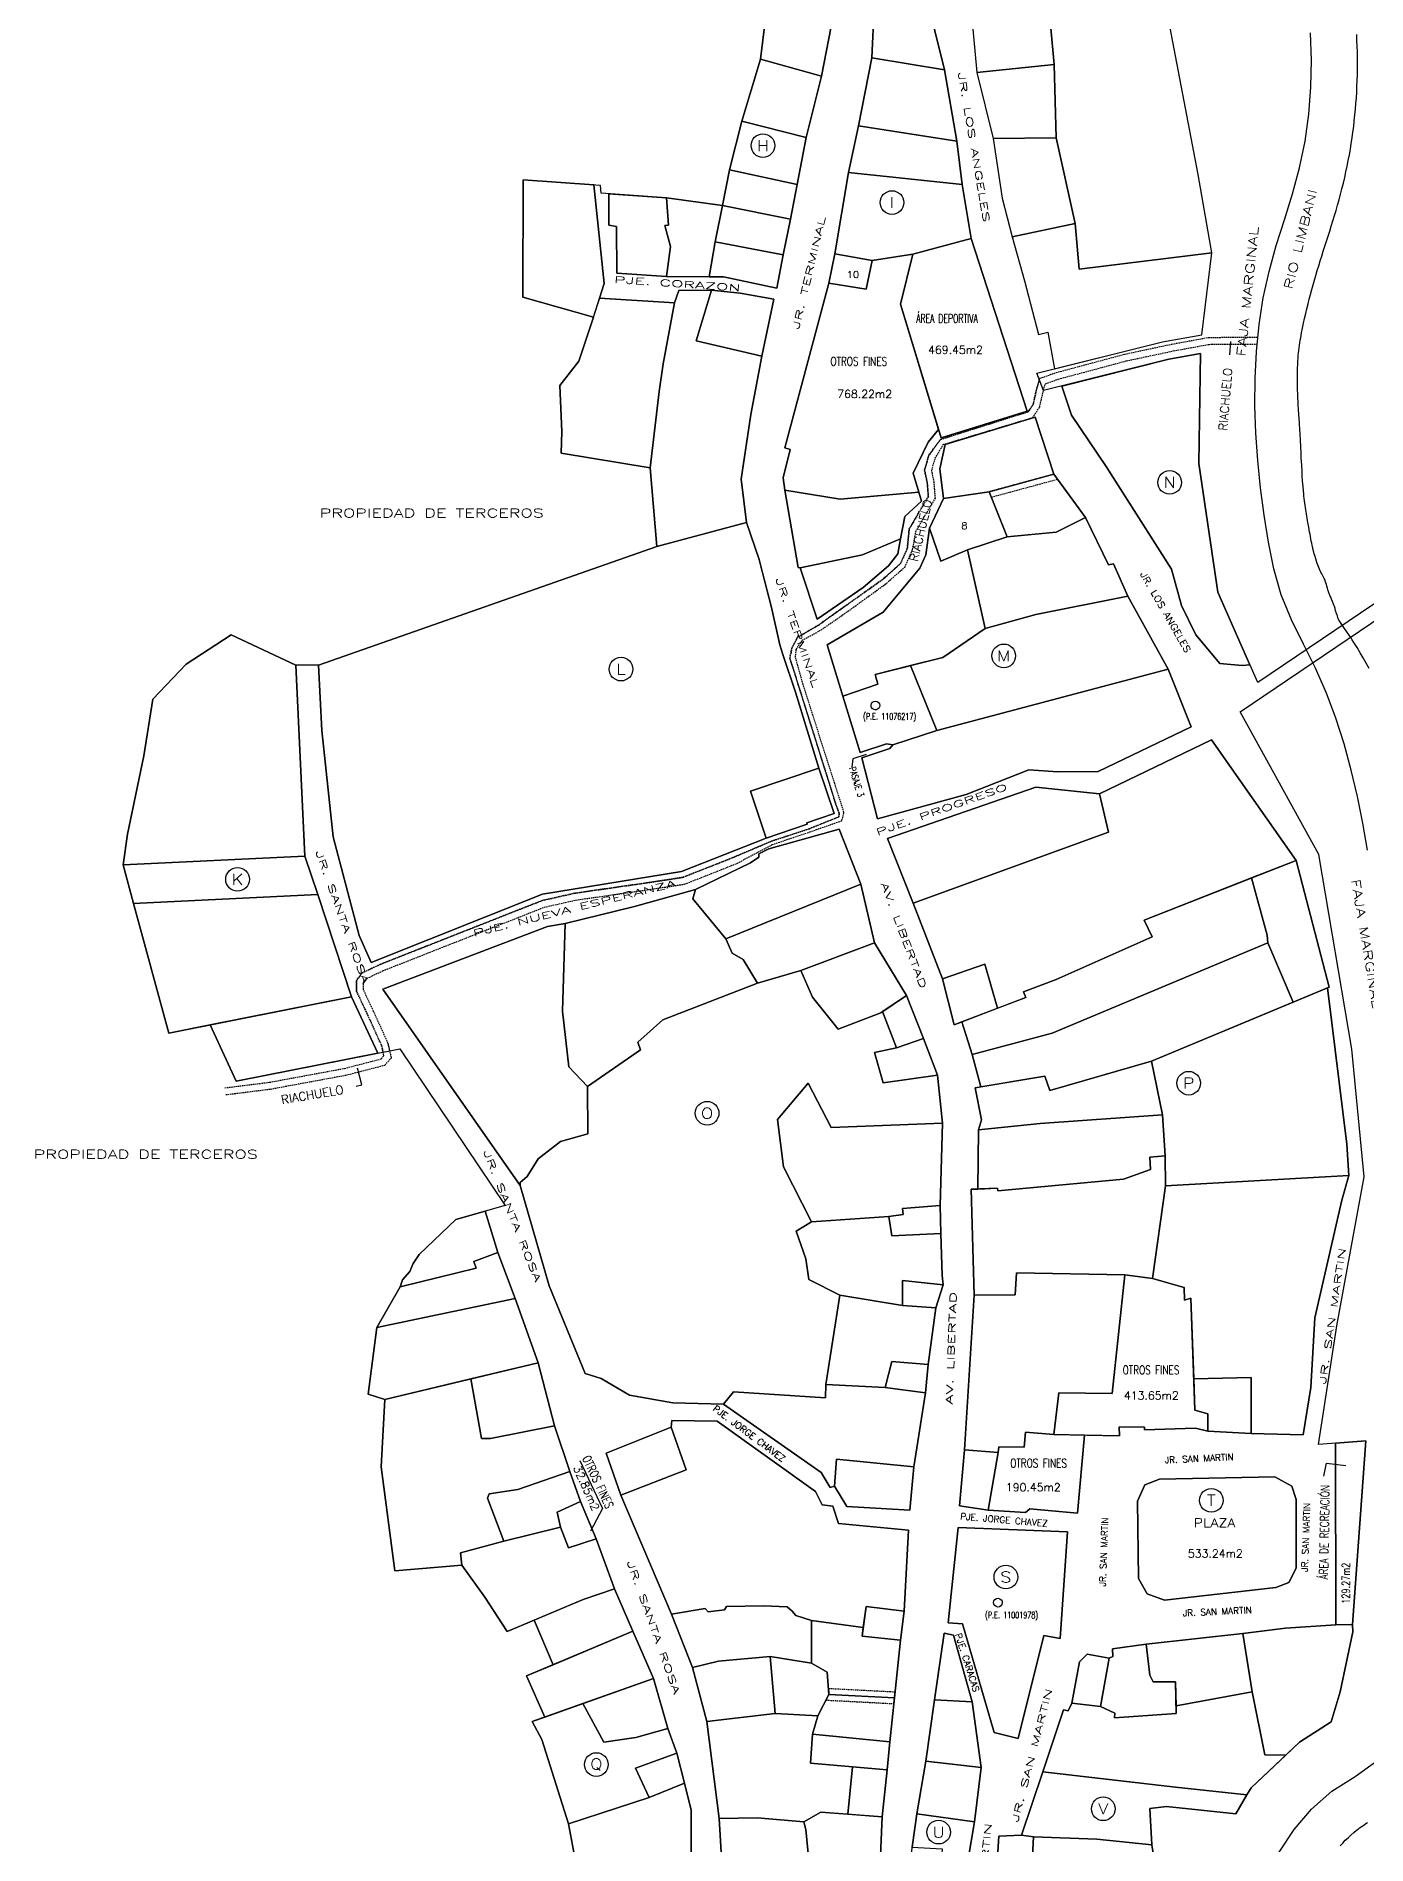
# Model space of a CAD drawing. Extents: x 425265 to 425664, y 8434748 to 8436646.
# Drawn here: x 425273.5 to 425504.2, y 8435953.9 to 8436267.5 of the extents above; entities that cross this region are included whole.
import ezdxf
from ezdxf.enums import TextEntityAlignment as Align

# ---------------------------------------------------------------- set-up
doc = ezdxf.new("R2010")
doc.units = 0
doc.header["$MEASUREMENT"] = 0
doc.linetypes.add('HIDDEN', pattern=[0.375, 0.25, -0.125])
doc.layers.add('RASTER', color=7, linetype='CONTINUOUS')
doc.styles.add('ROMAND', font='romand.shx')
doc.styles.add('ROMANS', font='romans.shx')
doc.styles.add('ROMANT', font='romant.shx')

msp = doc.modelspace()

# ---------------------------------------------------------------- linework, layer by layer
at = {"layer": 'RASTER'}
for points in [[(425550.15, 8436305.81), (425532.89, 8436235.74), (425520.87, 8436238.89), (425512.84, 8436239.73), (425511.47, 8436233.21), (425508.42, 8436223.11), (425509.35, 8436211.42), (425525.84, 8436207.1), (425523.7, 8436198.42), (425520.2, 8436189.14), (425513.68, 8436177.36), (425505.44, 8436169), (425485.31, 8436155.39), (425478.35, 8436171.04), (425475.09, 8436193.39), (425475.35, 8436212.46), (425469.9, 8436211.48), (425448.18, 8436206), (425446.98, 8436209.01), (425468.78, 8436214.44), (425475.59, 8436215.69), (425477.35, 8436229.88), (425474.94, 8436243.49), (425469.6, 8436271.63)], [(425468.05, 8435947.02), (425466.94, 8435953.88), (425466.6, 8435960.18), (425469.48, 8435960.49), (425481.47, 8435959.23), (425484.14, 8435963.76), (425492.53, 8435971.65), (425498.02, 8435975.18), (425499.56, 8435980.39), (425501.78, 8435990.79), (425501.7, 8435992.05), (425504.03, 8436023.91), (425495.82, 8436023.3), (425499, 8436043.84), (425503.76, 8436069.66), (425501.61, 8436091.84), (425495.85, 8436125.56), (425482.22, 8436150.29), (425507.05, 8436167.06), (425515.7, 8436175.85), (425522.48, 8436188.09), (425526.16, 8436197.86), (425535.55, 8436235.04), (425553.52, 8436305.37)], [(425425.92, 8436282.2), (425430.99, 8436261.62), (425433.15, 8436249.25), (425434.05, 8436241.76), (425435.64, 8436232.39), (425445.32, 8436202.42), (425430.41, 8436197.84), (425429.97, 8436199.27), (425428.17, 8436197.07), (425425.57, 8436191.71), (425426.57, 8436188.41), (425426.99, 8436186.82), (425424.1, 8436184.2), (425423.34, 8436180.28), (425422.9, 8436177.71), (425421.31, 8436175.65), (425416.91, 8436171.88), (425408.93, 8436166.37), (425405.97, 8436175.29), (425405.62, 8436175.32), (425403.34, 8436188.73), (425403.03, 8436190.91), (425404.26, 8436195.81), (425403.31, 8436196.11), (425410.97, 8436224.65), (425411.98, 8436229.7), (425414.36, 8436243.8), (425416.1, 8436251.91), (425418.41, 8436263.69), (425419.21, 8436281.12)], [(425434.95, 8436278.71), (425436.59, 8436261.19), (425439.44, 8436249.74), (425441, 8436239.35), (425442.71, 8436232.67), (425444.86, 8436225.06), (425447.28, 8436215.72), (425448.88, 8436216.12), (425450.05, 8436209.78), (425468.78, 8436214.44), (425475.59, 8436215.69), (425477.35, 8436229.88), (425474.94, 8436243.49), (425469.6, 8436271.63)], [(425400.25, 8436272.9), (425399.12, 8436263.46), (425395.87, 8436252.75), (425393.74, 8436244.31), (425392.51, 8436238.13), (425382.8, 8436239.45), (425371.48, 8436240.23), (425371.36, 8436241.58), (425357.98, 8436242.58), (425357.9, 8436222.18), (425370.13, 8436218.76), (425367.63, 8436211.11), (425364.34, 8436206.89), (425364.64, 8436198.9), (425364.55, 8436195.15), (425379.99, 8436192.62), (425381.13, 8436178.97), (425322.49, 8436158.4), (425318.53, 8436158.41), (425307.35, 8436163.67), (425299.56, 8436158.6), (425293.77, 8436152.51), (425292.22, 8436142.68), (425289.39, 8436129.12), (425288.62, 8436123.78), (425290.42, 8436117.07), (425296.52, 8436094.58), (425303.73, 8436096.02), (425308.22, 8436086.25), (425336.59, 8436091.86), (425354.84, 8436064.72), (425346.31, 8436062.26), (425339.93, 8436056.2), (425338.9, 8436054.66), (425338.29, 8436053.29), (425337.06, 8436051.85), (425336.65, 8436050.61), (425332.61, 8436043.53), (425331.08, 8436031.98), (425333.98, 8436031.05), (425333.35, 8436019.41), (425335.69, 8436001.37), (425347.3, 8436002.35), (425351.31, 8435996.79), (425355.21, 8435990.86), (425359.87, 8435992.82), (425363.16, 8435985.09), (425358.56, 8435983.15), (425361.71, 8435976.02), (425359.49, 8435975.23), (425361.21, 8435972.12), (425365.81, 8435957.48), (425368.05, 8435945.48)], [(425368.05, 8435945.48), (425365.81, 8435957.48), (425361.21, 8435972.12), (425359.49, 8435975.23), (425361.71, 8435976.02), (425358.56, 8435983.15), (425363.16, 8435985.09), (425359.87, 8435992.82), (425355.21, 8435990.86), (425351.31, 8435996.79), (425347.3, 8436002.35), (425335.69, 8436001.37), (425333.35, 8436019.41), (425333.98, 8436031.05), (425331.08, 8436031.98), (425332.61, 8436043.53), (425336.65, 8436050.61), (425337.06, 8436051.85), (425338.29, 8436053.29), (425338.9, 8436054.66), (425339.93, 8436056.2), (425346.31, 8436062.26), (425351.35, 8436063.72), (425353.59, 8436056.56), (425356.58, 8436048.6), (425360.53, 8436037.43), (425360.53, 8436037.43), (425360.53, 8436037.43), (425360.53, 8436037.43), (425363.41, 8436026.5), (425366.06, 8436018.58), (425367.87, 8436013.39), (425370.6, 8436006.89), (425373.78, 8435998.26), (425376.98, 8435990.93), (425380.55, 8435982.72), (425383.05, 8435974.02), (425384.62, 8435969.75), (425385.94, 8435964.56), (425387.1, 8435959.85), (425387.09, 8435950.55)], [(425392.73, 8435944.82), (425391.95, 8435958.45), (425389.8, 8435975.22), (425387.29, 8435984.58), (425383.67, 8435993.85), (425374.9, 8436014.46), (425372.32, 8436021.77), (425383.61, 8436026.26), (425383.73, 8436027.41), (425391.58, 8436027.33), (425408.61, 8436015.12), (425409.77, 8436012.8), (425411.61, 8436012.6), (425412.62, 8436009.56), (425424.77, 8436008.42), (425424, 8435994.39), (425423.36, 8435989.33), (425422.3, 8435979.33), (425421.51, 8435971.73), (425421.04, 8435966.85), (425420.21, 8435958.74), (425419.79, 8435949.3)], [(425439.49, 8435940.75), (425440.42, 8435955.37), (425444.31, 8435955.53), (425448.03, 8435966.52), (425451.6, 8435977.29), (425452.42, 8435977.07), (425453.09, 8435978.42), (425454.41, 8435985.6), (425455.72, 8435986.9), (425459.56, 8435986.21), (425460.15, 8435986.5), (425460.1, 8435987.85), (425465.94, 8435988.64), (425482.69, 8435990.48), (425490.09, 8435991.4), (425498.81, 8435992.02), (425498.74, 8436023.52), (425504.03, 8436023.91), (425501.7, 8435992.05), (425501.78, 8435990.79), (425499.56, 8435980.39), (425498.02, 8435975.18), (425492.53, 8435971.65), (425490.13, 8435969.39), (425484.14, 8435963.76), (425483.42, 8435962.53), (425481.47, 8435959.23), (425469.48, 8435960.49), (425466.6, 8435960.18), (425466.94, 8435953.88), (425468.05, 8435947.02)]]:
    msp.add_lwpolyline(points, dxfattribs=at)
for points in [[(425448.86, 8436275.23), (425444.48, 8436288.89), (425441.22, 8436293.81), (425435.29, 8436288.5), (425434.95, 8436278.71), (425436.59, 8436261.19), (425450.02, 8436262.53)], [(425401.63, 8436290.99), (425413.49, 8436289.6), (425412.93, 8436281.52), (425411.73, 8436271.24), (425409.67, 8436260.53), (425407.01, 8436249.91), (425405.47, 8436241.75), (425404.27, 8436235.72), (425403.03, 8436229.54), (425401.92, 8436223.75), (425392.68, 8436225.72), (425390.18, 8436225.75), (425382.83, 8436225.8), (425374.19, 8436226.35), (425374.15, 8436234.45), (425372.82, 8436234.69), (425372.82, 8436240.14), (425382.8, 8436239.45), (425392.51, 8436238.13), (425393.74, 8436244.31), (425395.87, 8436252.75), (425399.12, 8436263.46), (425400.25, 8436272.9), (425401.06, 8436283.62)], [(425469.6, 8436271.63), (425467.77, 8436277.71), (425465.25, 8436290.01), (425447.32, 8436289.17), (425444.48, 8436288.89), (425448.86, 8436275.23), (425450.02, 8436262.53), (425450.34, 8436249.83), (425453.66, 8436235), (425454.32, 8436227.08), (425477.35, 8436229.88), (425474.94, 8436243.49)], [(425425.92, 8436282.2), (425419.21, 8436281.12), (425418.41, 8436263.69), (425430.99, 8436261.62)], [(425411.73, 8436271.24), (425400.25, 8436272.9), (425399.12, 8436263.46), (425409.67, 8436260.53)], [(425409.67, 8436260.53), (425399.12, 8436263.46), (425395.87, 8436252.75), (425407.01, 8436249.91)], [(425430.99, 8436261.62), (425418.41, 8436263.69), (425416.1, 8436251.91), (425433.15, 8436249.25)], [(425450.02, 8436262.53), (425436.59, 8436261.19), (425439.44, 8436249.74), (425450.34, 8436249.83)], [(425407.01, 8436249.91), (425395.87, 8436252.75), (425393.74, 8436244.31), (425405.47, 8436241.75)], [(425433.15, 8436249.25), (425416.1, 8436251.91), (425414.36, 8436243.8), (425434.05, 8436241.76)], [(425450.34, 8436249.83), (425439.44, 8436249.74), (425441, 8436239.35), (425442.71, 8436232.67), (425453.66, 8436235)], [(425357.98, 8436242.58), (425370.2, 8436241.66), (425372.02, 8436224.56), (425371.2, 8436222.04), (425384.17, 8436221.2), (425384.93, 8436223.37), (425390.63, 8436223.4), (425395.55, 8436222.91), (425401.42, 8436221.88), (425399.31, 8436212), (425397.41, 8436201.88), (425395.73, 8436190.66), (425396.68, 8436183.16), (425398.86, 8436176.72), (425399.46, 8436174.4), (425401, 8436168.4), (425402.42, 8436161.95), (425403.02, 8436160.09), (425405.19, 8436153.7), (425409.21, 8436140.55), (425411.85, 8436132.68), (425407.11, 8436131.08), (425407.19, 8436130.85), (425400.09, 8436128.42), (425385.4, 8436122.61), (425361.32, 8436118.7), (425331.6, 8436106.83), (425329.55, 8436111.55), (425325.04, 8436128.61), (425323.08, 8436147.06), (425322.49, 8436158.4), (425381.13, 8436178.97), (425379.99, 8436192.62), (425364.55, 8436195.15), (425364.64, 8436198.9), (425364.34, 8436206.89), (425367.63, 8436211.11), (425370.13, 8436218.76), (425357.9, 8436222.18)], [(425357.9, 8436222.18), (425370.13, 8436218.76), (425372.02, 8436224.56), (425370.2, 8436241.66), (425357.98, 8436242.58)], [(425392.51, 8436238.13), (425404.27, 8436235.72), (425405.47, 8436241.75), (425393.74, 8436244.31)], [(425434.05, 8436241.76), (425414.36, 8436243.8), (425411.98, 8436229.7), (425418.43, 8436228.58), (425425.5, 8436229.67), (425435.64, 8436232.39)], [(425382.52, 8436234.64), (425383.16, 8436234.71), (425382.8, 8436239.45), (425372.82, 8436240.14), (425372.82, 8436234.69), (425374.15, 8436234.45), (425374.19, 8436226.35), (425382.83, 8436225.8), (425383.47, 8436231.01)], [(425382.8, 8436239.45), (425383.16, 8436234.71), (425382.52, 8436234.64), (425383.47, 8436231.01), (425382.83, 8436225.8), (425390.18, 8436225.75), (425391.25, 8436231.81), (425392.51, 8436238.13)], [(425404.27, 8436235.72), (425392.51, 8436238.13), (425391.25, 8436231.81), (425403.03, 8436229.54)], [(425477.35, 8436229.88), (425454.32, 8436227.08), (425453.66, 8436235), (425442.71, 8436232.67), (425444.86, 8436225.06), (425447.28, 8436215.72), (425448.88, 8436216.12), (425450.05, 8436209.78), (425468.78, 8436214.44), (425475.59, 8436215.69)], [(425403.03, 8436229.54), (425391.25, 8436231.81), (425390.18, 8436225.75), (425392.68, 8436225.72), (425401.92, 8436223.75)], [(425435.64, 8436232.39), (425425.5, 8436229.67), (425423.34, 8436220.98), (425430.41, 8436197.84), (425445.32, 8436202.42)], [(425423.34, 8436220.98), (425425.5, 8436229.67), (425418.43, 8436228.58), (425417.43, 8436223.58), (425410.97, 8436224.65), (425403.31, 8436196.11), (425404.26, 8436195.81), (425403.03, 8436190.91), (425403.34, 8436188.73), (425412.92, 8436187.2), (425426.57, 8436188.41), (425425.57, 8436191.71), (425428.17, 8436197.07), (425429.97, 8436199.27)], [(425418.43, 8436228.58), (425411.98, 8436229.7), (425410.97, 8436224.65), (425417.43, 8436223.58)], [(425384.17, 8436221.2), (425371.2, 8436222.04), (425367.63, 8436211.11), (425364.34, 8436206.89), (425364.64, 8436198.9), (425364.55, 8436195.15), (425379.99, 8436192.62), (425381.52, 8436205.88), (425382.23, 8436210.63)], [(425399.31, 8436212), (425387.92, 8436214.66), (425390.63, 8436223.4), (425384.93, 8436223.37), (425384.17, 8436221.2), (425382.23, 8436210.63), (425381.52, 8436205.88), (425379.99, 8436192.62), (425381.13, 8436178.97), (425396.68, 8436183.16), (425395.73, 8436190.66), (425397.41, 8436201.88)], [(425401.42, 8436221.88), (425395.55, 8436222.91), (425390.63, 8436223.4), (425387.92, 8436214.66), (425399.31, 8436212)], [(425475.35, 8436212.46), (425469.9, 8436211.48), (425451.33, 8436206.8), (425452.99, 8436201.76), (425459.02, 8436192.87), (425470.32, 8436175.04), (425472.05, 8436168.73), (425474.53, 8436163.65), (425478.73, 8436158.69), (425482.56, 8436158.32), (425483.94, 8436158.48), (425478.35, 8436171.04), (425475.09, 8436193.39)], [(425475.35, 8436212.46), (425475.09, 8436193.39), (425475.09, 8436193.39), (425478.35, 8436171.04), (425478.35, 8436171.04), (425483.94, 8436158.48), (425483.94, 8436158.48), (425482.56, 8436158.32), (425478.73, 8436158.69), (425474.53, 8436163.65), (425472.05, 8436168.73), (425470.32, 8436175.04), (425459.02, 8436192.87), (425452.99, 8436201.76), (425451.33, 8436206.8), (425469.9, 8436211.48)], [(425446.73, 8436201.39), (425449.97, 8436191.51), (425455.45, 8436184), (425459.42, 8436175.81), (425460.31, 8436175.96), (425462.76, 8436170.38), (425469.78, 8436157.69), (425473.75, 8436147.7), (425457.62, 8436139.95), (425450.62, 8436139.93), (425445.63, 8436140.27), (425434.75, 8436135.98), (425419.37, 8436131.73), (425416.64, 8436142.33), (425421.53, 8436143.93), (425422.05, 8436144.6), (425420.96, 8436144.76), (425416.36, 8436143.24), (425413.37, 8436153.04), (425410.66, 8436161.94), (425420.38, 8436167.61), (425426.73, 8436175.2), (425427.74, 8436177.55), (425428.38, 8436182.15), (425430.81, 8436187.31), (425430.21, 8436192.47), (425431.13, 8436196.67)], [(425446.73, 8436201.39), (425431.13, 8436196.67), (425430.21, 8436192.47), (425430.81, 8436187.31), (425438.73, 8436188.47), (425449.97, 8436191.51)], [(425449.97, 8436191.51), (425438.73, 8436188.47), (425441.83, 8436180.67), (425450.34, 8436181.47), (425455.45, 8436184)], [(425416.78, 8436177.54), (425423.34, 8436180.28), (425424.1, 8436184.2), (425426.99, 8436186.82), (425426.57, 8436188.41), (425412.92, 8436187.2), (425403.34, 8436188.73), (425405.62, 8436175.32), (425405.97, 8436175.29)], [(425430.35, 8436176.43), (425434.99, 8436178.4), (425441.83, 8436180.67), (425438.73, 8436188.47), (425430.81, 8436187.31), (425428.38, 8436182.15)], [(425396.68, 8436183.16), (425381.13, 8436178.97), (425322.49, 8436158.4), (425323.08, 8436147.06), (425325.04, 8436128.61), (425329.55, 8436111.55), (425331.6, 8436106.83), (425361.32, 8436118.7), (425385.4, 8436122.61), (425400.09, 8436128.42), (425397.38, 8436136.53), (425409.21, 8436140.55), (425405.19, 8436153.7), (425403.02, 8436160.09), (425402.42, 8436161.95), (425401, 8436168.4), (425398.86, 8436176.72)], [(425460.31, 8436175.96), (425459.42, 8436175.81), (425455.45, 8436184), (425450.34, 8436181.47), (425441.83, 8436180.67), (425434.99, 8436178.4), (425438.06, 8436164.74), (425446.83, 8436167.16), (425462.76, 8436170.38)], [(425422.9, 8436177.71), (425423.34, 8436180.28), (425416.78, 8436177.54), (425405.97, 8436175.29), (425408.93, 8436166.37), (425416.91, 8436171.88), (425421.31, 8436175.65)], [(425434.99, 8436178.4), (425430.35, 8436176.43), (425428.38, 8436182.15), (425427.74, 8436177.55), (425426.73, 8436175.2), (425420.38, 8436167.61), (425410.66, 8436161.94), (425413.37, 8436153.04), (425419.42, 8436155.13), (425418.97, 8436156.77), (425430.7, 8436159.74), (425438.06, 8436164.74)], [(425462.76, 8436170.38), (425446.83, 8436167.16), (425438.06, 8436164.74), (425430.7, 8436159.74), (425425.08, 8436158.32), (425429.66, 8436147.07), (425469.78, 8436157.69)], [(425318.53, 8436158.41), (425307.35, 8436163.67), (425299.56, 8436158.6), (425293.77, 8436152.51), (425292.22, 8436142.68), (425289.39, 8436129.12), (425288.62, 8436123.78), (425320.13, 8436125.3)], [(425307.35, 8436163.67), (425318.53, 8436158.41), (425320.13, 8436125.3), (425322.34, 8436118.65), (425328.2, 8436100.89), (425332.75, 8436091.1), (425308.22, 8436086.25), (425303.73, 8436096.02), (425296.52, 8436094.58), (425290.42, 8436117.07), (425288.62, 8436123.78), (425289.39, 8436129.12), (425292.22, 8436142.68), (425293.77, 8436152.51), (425299.56, 8436158.6)], [(425416.36, 8436143.24), (425420.96, 8436144.76), (425422.05, 8436144.6), (425429.66, 8436147.07), (425425.08, 8436158.32), (425418.97, 8436156.77), (425419.42, 8436155.13), (425413.37, 8436153.04)], [(425419.37, 8436131.73), (425434.75, 8436135.98), (425445.63, 8436140.27), (425450.62, 8436139.93), (425457.62, 8436139.95), (425473.75, 8436147.7), (425469.78, 8436157.69), (425429.66, 8436147.07), (425422.05, 8436144.6), (425421.53, 8436143.93), (425416.64, 8436142.33)], [(425477.27, 8436145.48), (425491.92, 8436124.54), (425497.64, 8436102.57), (425497.37, 8436102.46), (425500.76, 8436075.37), (425501.07, 8436069.93), (425499.85, 8436065.65), (425495.17, 8436045.23), (425494.5, 8436033.15), (425493.17, 8436024.96), (425484.17, 8436025.16), (425476.63, 8436025.61), (425474.49, 8436026.1), (425465.64, 8436025.83), (425465.64, 8436026.28), (425461.29, 8436026.33), (425461.33, 8436024.78), (425455.28, 8436024.91), (425454.02, 8436011.37), (425445.81, 8436012.14), (425445.06, 8436011.48), (425438.57, 8436011.9), (425433.57, 8436012.62), (425434.46, 8436022.33), (425436.13, 8436049.18), (425435.61, 8436067.52), (425436.76, 8436067.57), (425436.9, 8436077.82), (425437.43, 8436079.54), (425436.28, 8436085.12), (425437.27, 8436085.29), (425435.77, 8436090.89), (425434.01, 8436096.57), (425432.66, 8436096.06), (425430.63, 8436104.01), (425425.55, 8436117.16), (425421.13, 8436128.37), (425446.84, 8436137.25), (425457.88, 8436136.09)], [(425491.92, 8436124.54), (425477.27, 8436145.48), (425457.88, 8436136.09), (425459.44, 8436129.47), (425425.55, 8436117.16), (425430.63, 8436104.01), (425438.01, 8436106.55), (425440.19, 8436098.9), (425445.1, 8436100.75), (425444.67, 8436101.77), (425450.34, 8436103.88), (425466.96, 8436111.31), (425465.58, 8436114.19)], [(425409.21, 8436140.55), (425397.38, 8436136.53), (425400.09, 8436128.42), (425407.19, 8436130.85), (425407.11, 8436131.08), (425411.85, 8436132.68)], [(425459.44, 8436129.47), (425457.88, 8436136.09), (425446.84, 8436137.25), (425421.13, 8436128.37), (425425.55, 8436117.16)], [(425412.75, 8436129.99), (425416.46, 8436120.44), (425418.88, 8436110.27), (425424.43, 8436101.13), (425427.33, 8436093.67), (425429.77, 8436087.32), (425430.63, 8436078.97), (425430.26, 8436064.72), (425430.37, 8436059.87), (425430.59, 8436052.58), (425430.76, 8436050.98), (425429.49, 8436046.98), (425428.15, 8436037.12), (425427.72, 8436032.24), (425425.66, 8436019.41), (425425.01, 8436011.88), (425414.08, 8436012.53), (425411.9, 8436016.06), (425411.15, 8436015.8), (425409.6, 8436018.43), (425392.7, 8436030.29), (425383.9, 8436030.49), (425376.37, 8436031.8), (425371.48, 8436034.74), (425368.71, 8436035.58), (425362.49, 8436050.81), (425357.41, 8436068.18), (425333.66, 8436102.21), (425362.15, 8436113.09), (425365.21, 8436113.61), (425377.25, 8436116.57), (425387.85, 8436119.53), (425397.38, 8436124.15), (425398.79, 8436125.11), (425398.79, 8436125.66), (425400.53, 8436126.55)], [(425412.75, 8436129.99), (425400.53, 8436126.55), (425398.79, 8436125.66), (425398.79, 8436125.11), (425397.38, 8436124.15), (425387.85, 8436119.53), (425387.39, 8436117.89), (425393.11, 8436110.95), (425416.46, 8436120.44)], [(425320.13, 8436125.3), (425288.62, 8436123.78), (425290.42, 8436117.07), (425322.34, 8436118.65)], [(425491.92, 8436124.54), (425484.19, 8436121.5), (425486.92, 8436111.57), (425487.03, 8436110.28), (425491.42, 8436099.97), (425497.64, 8436102.57)], [(425416.46, 8436120.44), (425393.11, 8436110.95), (425394.2, 8436108.48), (425396.09, 8436107.35), (425398.56, 8436103.29), (425406.06, 8436105.44), (425418.88, 8436110.27)], [(425487.03, 8436110.28), (425486.92, 8436111.57), (425484.19, 8436121.5), (425465.58, 8436114.19), (425466.96, 8436111.31), (425450.34, 8436103.88), (425444.67, 8436101.77), (425445.1, 8436100.75), (425434.01, 8436096.57), (425435.77, 8436090.89), (425449.68, 8436094.61)], [(425322.34, 8436118.65), (425290.42, 8436117.07), (425296.52, 8436094.58), (425328.2, 8436100.89)], [(425394.2, 8436108.48), (425393.11, 8436110.95), (425387.39, 8436117.89), (425387.85, 8436119.53), (425377.25, 8436116.57), (425365.21, 8436113.61), (425364.79, 8436098.42), (425365.86, 8436088.78), (425369.09, 8436085.36), (425378.32, 8436091.7), (425377.85, 8436093.01), (425382.16, 8436096.89), (425398.56, 8436103.29), (425396.09, 8436107.35)], [(425364.79, 8436098.42), (425365.21, 8436113.61), (425362.15, 8436113.09), (425333.66, 8436102.21), (425357.41, 8436068.18), (425357.43, 8436068.68), (425358.64, 8436069.73), (425360.53, 8436072.79), (425364.44, 8436075.82), (425369.15, 8436077.16), (425369.09, 8436085.36), (425365.86, 8436088.78)], [(425418.88, 8436110.27), (425406.06, 8436105.44), (425408.12, 8436100.83), (425412.57, 8436095.29), (425419.93, 8436098.14), (425424.43, 8436101.13)], [(425491.42, 8436099.97), (425487.03, 8436110.28), (425449.68, 8436094.61), (425435.77, 8436090.89), (425437.27, 8436085.29), (425448.37, 8436087.11), (425449.23, 8436084.66), (425466.87, 8436089.71)], [(425362.49, 8436050.81), (425368.71, 8436035.58), (425371.48, 8436034.74), (425376.37, 8436031.8), (425383.9, 8436030.49), (425392.7, 8436030.29), (425394.43, 8436032.43), (425410.35, 8436031.36), (425410.44, 8436033.65), (425412.85, 8436049.17), (425407.45, 8436051.91), (425406.96, 8436055.47), (425405.29, 8436060.29), (425407.94, 8436061.89), (425403.07, 8436071.42), (425402.05, 8436079.61), (425407.34, 8436085.94), (425411.35, 8436078.22), (425430.63, 8436078.97), (425429.77, 8436087.32), (425420.36, 8436086.01), (425418.84, 8436091.25), (425422.66, 8436092.04), (425420.23, 8436098.34), (425419.93, 8436098.14), (425412.57, 8436095.29), (425408.12, 8436100.83), (425406.06, 8436105.44), (425398.56, 8436103.29), (425382.16, 8436096.89), (425377.85, 8436093.01), (425378.32, 8436091.7), (425369.09, 8436085.36), (425369.15, 8436077.16), (425364.44, 8436075.82), (425360.53, 8436072.79), (425358.64, 8436069.73), (425357.43, 8436068.68), (425357.41, 8436068.18)], [(425438.01, 8436106.55), (425430.63, 8436104.01), (425432.66, 8436096.06), (425440.19, 8436098.9)], [(425500.76, 8436075.37), (425497.37, 8436102.46), (425466.87, 8436089.71), (425468.78, 8436080.46), (425469.24, 8436073.32), (425469.28, 8436068.12), (425501.07, 8436069.93)], [(425328.2, 8436100.89), (425303.73, 8436096.02), (425308.22, 8436086.25), (425332.75, 8436091.1)], [(425424.43, 8436101.13), (425420.23, 8436098.34), (425422.66, 8436092.04), (425427.33, 8436093.67)], [(425427.33, 8436093.67), (425422.66, 8436092.04), (425418.84, 8436091.25), (425420.36, 8436086.01), (425429.77, 8436087.32)], [(425466.87, 8436089.71), (425449.23, 8436084.66), (425448.37, 8436087.11), (425436.28, 8436085.12), (425437.43, 8436079.54), (425436.9, 8436077.82), (425447.59, 8436078.94), (425468.78, 8436080.46)], [(425430.63, 8436078.97), (425411.35, 8436078.22), (425407.34, 8436085.94), (425402.05, 8436079.61), (425403.07, 8436071.42), (425407.94, 8436061.89), (425421.36, 8436062.8), (425423.84, 8436063.14), (425423.69, 8436064.18), (425430.26, 8436064.72)], [(425468.78, 8436080.46), (425447.59, 8436078.94), (425436.9, 8436077.82), (425436.76, 8436067.57), (425440.16, 8436067.72), (425440.24, 8436067.27), (425461.99, 8436069.28), (425466.7, 8436070.95), (425466.6, 8436073.1), (425469.24, 8436073.32)], [(425469.28, 8436068.12), (425469.24, 8436073.32), (425466.6, 8436073.1), (425466.7, 8436070.95), (425461.99, 8436069.28), (425440.24, 8436067.27), (425440.16, 8436067.72), (425435.61, 8436067.52), (425436.13, 8436049.18), (425443.23, 8436049.23), (425443.47, 8436053.02), (425462.27, 8436052.68), (425467.02, 8436052.03)], [(425499.85, 8436065.65), (425501.07, 8436069.93), (425469.28, 8436068.12), (425467.02, 8436052.03), (425472.56, 8436050.47), (425472.6, 8436048.32), (425473.69, 8436048.66), (425474.2, 8436034.67), (425484.14, 8436034.91), (425484.17, 8436025.16), (425493.17, 8436024.96), (425494.5, 8436033.15), (425495.17, 8436045.23)], [(425353.59, 8436056.56), (425351.35, 8436063.72), (425346.31, 8436062.26), (425339.93, 8436056.2), (425338.9, 8436054.66), (425338.29, 8436053.29), (425337.06, 8436051.85), (425336.65, 8436050.61), (425349.8, 8436053.86), (425349.38, 8436054.98)], [(425430.26, 8436064.72), (425423.69, 8436064.18), (425423.84, 8436063.14), (425421.36, 8436062.8), (425421.88, 8436059.44), (425430.37, 8436059.87)], [(425430.37, 8436059.87), (425421.88, 8436059.44), (425421.36, 8436062.8), (425407.94, 8436061.89), (425405.29, 8436060.29), (425406.96, 8436055.47), (425407.45, 8436051.91), (425412.85, 8436049.17), (425423.7, 8436047.37), (425423.7, 8436051.72), (425430.76, 8436050.98), (425430.59, 8436052.58)], [(425353.59, 8436056.56), (425349.38, 8436054.98), (425349.8, 8436053.86), (425336.65, 8436050.61), (425332.61, 8436043.53), (425356.58, 8436048.6)], [(425430.76, 8436050.98), (425423.7, 8436051.72), (425423.7, 8436047.37), (425429.49, 8436046.98)], [(425462.27, 8436052.68), (425443.47, 8436053.02), (425443.23, 8436049.23), (425436.13, 8436049.18), (425434.46, 8436022.33), (425440.29, 8436021.86), (425440.42, 8436022.85), (425444.82, 8436022.8), (425445.05, 8436025.39), (425449.93, 8436025.03), (425450.8, 8436032.23), (425460.05, 8436032.1)], [(425473.69, 8436048.66), (425472.6, 8436048.32), (425472.56, 8436050.47), (425467.02, 8436052.03), (425462.27, 8436052.68), (425460.05, 8436032.1), (425450.8, 8436032.23), (425449.93, 8436025.03), (425461.33, 8436024.78), (425461.29, 8436026.33), (425465.64, 8436026.28), (425465.64, 8436025.83), (425474.49, 8436026.1), (425476.63, 8436025.61), (425476.66, 8436028.61), (425474.39, 8436029.22)], [(425360.53, 8436037.43), (425356.58, 8436048.6), (425332.61, 8436043.53), (425331.08, 8436031.98), (425333.98, 8436031.05)], [(425429.49, 8436046.98), (425423.7, 8436047.37), (425412.85, 8436049.17), (425410.44, 8436033.65), (425420.73, 8436033.14), (425421.88, 8436037.64), (425428.15, 8436037.12)], [(425360.53, 8436037.43), (425348.91, 8436034.63), (425350.72, 8436024.34), (425352.32, 8436024.33), (425363.41, 8436026.5)], [(425428.15, 8436037.12), (425421.88, 8436037.64), (425420.73, 8436033.14), (425427.72, 8436032.24)], [(425363.41, 8436026.5), (425352.32, 8436024.33), (425350.72, 8436024.34), (425348.91, 8436034.63), (425333.98, 8436031.05), (425333.35, 8436019.41), (425335.69, 8436001.37), (425347.3, 8436002.35), (425347.11, 8436004.49), (425354.59, 8436006.52), (425351.79, 8436013.97), (425352.09, 8436014.71), (425357.03, 8436015.47), (425366.06, 8436018.58)], [(425427.72, 8436032.24), (425420.73, 8436033.14), (425410.44, 8436033.65), (425410.35, 8436031.36), (425394.43, 8436032.43), (425392.7, 8436030.29), (425409.6, 8436018.43), (425411.15, 8436015.8), (425411.9, 8436016.06), (425412.28, 8436020.75), (425425.66, 8436019.41)], [(425484.14, 8436034.91), (425474.2, 8436034.67), (425474.39, 8436029.22), (425476.66, 8436028.61), (425476.63, 8436025.61), (425484.17, 8436025.16)], [(425374.9, 8436014.46), (425386.23, 8436018.86), (425383.61, 8436026.26), (425372.32, 8436021.77)], [(425383.67, 8435993.85), (425389.49, 8435994.82), (425390, 8435994.27), (425392.88, 8435994.61), (425393.18, 8435995.18), (425399.63, 8435995.3), (425403.73, 8435995.1), (425404.57, 8435994.4), (425405.22, 8435993.64), (425407.93, 8435992.76), (425416.9, 8435991.52), (425417.39, 8435995.19), (425424, 8435994.39), (425424.77, 8436008.42), (425412.62, 8436009.56), (425411.61, 8436012.6), (425409.77, 8436012.8), (425408.61, 8436015.12), (425391.58, 8436027.33), (425383.73, 8436027.41), (425383.61, 8436026.26), (425386.23, 8436018.86), (425374.9, 8436014.46)], [(425455.28, 8436024.91), (425449.93, 8436025.03), (425445.05, 8436025.39), (425444.82, 8436022.8), (425440.42, 8436022.85), (425440.29, 8436021.86), (425438.57, 8436011.9), (425445.06, 8436011.48), (425445.81, 8436012.14), (425454.02, 8436011.37)], [(425504.03, 8436023.91), (425498.74, 8436023.52), (425498.81, 8435992.02), (425501.7, 8435992.05)], [(425425.66, 8436019.41), (425412.28, 8436020.75), (425411.9, 8436016.06), (425414.08, 8436012.53), (425425.01, 8436011.88)], [(425440.29, 8436021.86), (425434.46, 8436022.33), (425433.57, 8436012.62), (425438.57, 8436011.9)], [(425363.86, 8436011.56), (425367.87, 8436013.39), (425366.06, 8436018.58), (425357.03, 8436015.47), (425352.09, 8436014.71), (425351.79, 8436013.97), (425354.59, 8436006.52), (425364.4, 8436008.92)], [(425491.93, 8436013.72), (425491.22, 8436016.07), (425488.27, 8436017.65), (425468.23, 8436017.24), (425465.71, 8436016.26), (425464.45, 8436013.43), (425464.59, 8436000.03), (425466.1, 8435997.38), (425469.11, 8435996.29), (425488.43, 8435998.5), (425490.67, 8435999.37), (425491.92, 8436001.82)], [(425468.23, 8436017.24), (425488.27, 8436017.65), (425491.22, 8436016.07), (425491.93, 8436013.72), (425491.92, 8436001.82), (425490.67, 8435999.37), (425488.43, 8435998.5), (425469.11, 8435996.29), (425466.1, 8435997.38), (425464.59, 8436000.03), (425464.45, 8436013.43), (425465.71, 8436016.26)], [(425367.87, 8436013.39), (425363.86, 8436011.56), (425364.4, 8436008.92), (425365.79, 8436005.33), (425370.6, 8436006.89)], [(425370.6, 8436006.89), (425365.79, 8436005.33), (425364.4, 8436008.92), (425354.59, 8436006.52), (425347.11, 8436004.49), (425347.3, 8436002.35), (425351.31, 8435996.79), (425355.21, 8435990.86), (425368.35, 8435996.39), (425373.78, 8435998.26)], [(425452.34, 8436008.12), (425433.35, 8436008.86), (425431.62, 8435992.35), (425434.12, 8435992.18), (425439.61, 8435973.32), (425443.74, 8435972.31), (425448.21, 8435990.16), (425451.06, 8435989.61)], [(425452.34, 8436008.12), (425451.06, 8435989.61), (425448.21, 8435990.16), (425443.74, 8435972.31), (425439.61, 8435973.32), (425434.12, 8435992.18), (425431.62, 8435992.35), (425433.35, 8436008.86)], [(425373.78, 8435998.26), (425368.35, 8435996.39), (425359.87, 8435992.82), (425363.16, 8435985.09), (425376.98, 8435990.93)], [(425387.29, 8435984.58), (425391.81, 8435985.68), (425400.77, 8435986.54), (425407.93, 8435985.36), (425407.93, 8435992.76), (425405.22, 8435993.64), (425404.57, 8435994.4), (425403.73, 8435995.1), (425399.63, 8435995.3), (425393.18, 8435995.18), (425392.88, 8435994.61), (425390, 8435994.27), (425389.49, 8435994.82), (425383.67, 8435993.85)], [(425424, 8435994.39), (425417.39, 8435995.19), (425416.7, 8435990.03), (425423.36, 8435989.33)], [(425423.36, 8435989.33), (425416.7, 8435990.03), (425416.9, 8435991.52), (425407.93, 8435992.76), (425407.93, 8435985.36), (425410.67, 8435983.81), (425410.97, 8435979.92), (425422.3, 8435979.33)], [(425501.78, 8435990.79), (425501.7, 8435992.05), (425498.81, 8435992.02), (425490.09, 8435991.4), (425482.69, 8435990.48), (425484.32, 8435980.36), (425486.52, 8435969.48), (425490.13, 8435969.39), (425492.53, 8435971.65), (425498.02, 8435975.18), (425499.56, 8435980.39)], [(425376.98, 8435990.93), (425358.56, 8435983.15), (425361.71, 8435976.02), (425380.55, 8435982.72)], [(425430.91, 8435990.57), (425432.57, 8435990.19), (425435.79, 8435978.63), (425437.37, 8435967.24), (425436.17, 8435957.82), (425435.12, 8435951.4), (425434.39, 8435941.48), (425433.03, 8435931.57), (425432.13, 8435931.61), (425431.69, 8435926.57), (425423.81, 8435927.06), (425424.13, 8435931.9), (425424.76, 8435942.18), (425424.6, 8435942.81), (425425.39, 8435953.48), (425426.17, 8435959.23), (425427.78, 8435968.34), (425429.25, 8435978.99)], [(425432.57, 8435990.19), (425430.91, 8435990.57), (425429.25, 8435978.99), (425435.79, 8435978.63)], [(425471.02, 8435982.11), (425467.17, 8435982.1), (425466.61, 8435983.28), (425465.94, 8435988.64), (425460.1, 8435987.85), (425460.15, 8435986.5), (425459.56, 8435986.21), (425458.05, 8435977.85), (425460.49, 8435976.68), (425460.45, 8435975.88), (425471.17, 8435976.61)], [(425482.69, 8435990.48), (425465.94, 8435988.64), (425466.61, 8435983.28), (425467.17, 8435982.1), (425471.02, 8435982.11), (425471.14, 8435977.96), (425484.32, 8435980.36)], [(425389.8, 8435975.22), (425401.62, 8435976.62), (425400.77, 8435986.54), (425391.81, 8435985.68), (425387.29, 8435984.58)], [(425401.62, 8435976.62), (425409.06, 8435976.23), (425410.97, 8435979.92), (425410.67, 8435983.81), (425407.93, 8435985.36), (425400.77, 8435986.54)], [(425458.05, 8435977.85), (425459.56, 8435986.21), (425455.72, 8435986.9), (425454.41, 8435985.6), (425453.09, 8435978.42)], [(425380.55, 8435982.72), (425368.3, 8435978.36), (425371.92, 8435971.68), (425377.46, 8435972.45), (425383.05, 8435974.02)], [(425422.3, 8435979.33), (425410.97, 8435979.92), (425409.06, 8435976.23), (425408.13, 8435973.07), (425421.51, 8435971.73)], [(425435.79, 8435978.63), (425429.25, 8435978.99), (425427.78, 8435968.34), (425437.37, 8435967.24)], [(425490.13, 8435969.39), (425486.52, 8435969.48), (425484.32, 8435980.36), (425471.14, 8435977.96), (425471.17, 8435976.61), (425460.45, 8435975.88), (425460.49, 8435976.68), (425458.05, 8435977.85), (425453.09, 8435978.42), (425452.42, 8435977.07), (425451.6, 8435977.29), (425448.03, 8435966.52), (425471.02, 8435963.84), (425483.42, 8435962.53), (425484.14, 8435963.76)], [(425384.62, 8435969.75), (425383.05, 8435974.02), (425377.46, 8435972.45), (425371.92, 8435971.68), (425368.3, 8435978.36), (425359.49, 8435975.23), (425361.21, 8435972.12), (425365.81, 8435957.48), (425379.82, 8435962.09), (425377.42, 8435967.15)], [(425391.95, 8435958.45), (425398.5, 8435958.54), (425406.62, 8435957.83), (425409.58, 8435959.5), (425414.22, 8435959.17), (425415.06, 8435967.38), (425407.79, 8435968.03), (425408.13, 8435973.07), (425409.06, 8435976.23), (425401.62, 8435976.62), (425389.8, 8435975.22)], [(425421.51, 8435971.73), (425408.13, 8435973.07), (425407.79, 8435968.03), (425415.06, 8435967.38), (425421.04, 8435966.85)], [(425384.62, 8435969.75), (425377.42, 8435967.15), (425379.82, 8435962.09), (425385.94, 8435964.56)], [(425421.04, 8435966.85), (425415.06, 8435967.38), (425414.22, 8435959.17), (425420.21, 8435958.74)], [(425437.37, 8435967.24), (425427.78, 8435968.34), (425426.17, 8435959.23), (425436.17, 8435957.82)], [(425483.42, 8435962.53), (425471.02, 8435963.84), (425448.03, 8435966.52), (425444.31, 8435955.53), (425446.44, 8435955.24), (425457.39, 8435954.82), (425466.94, 8435953.88), (425466.6, 8435960.18), (425469.48, 8435960.49), (425481.47, 8435959.23)], [(425387.1, 8435959.85), (425385.94, 8435964.56), (425379.82, 8435962.09), (425365.81, 8435957.48), (425368.05, 8435945.48), (425373.32, 8435946.08), (425373.23, 8435948.58), (425387.09, 8435950.55)], [(425406.94, 8435956.52), (425406.62, 8435957.83), (425398.5, 8435958.54), (425391.95, 8435958.45), (425392.73, 8435944.82), (425404.72, 8435944.26), (425407.55, 8435950.55)], [(425420.21, 8435958.74), (425409.58, 8435959.5), (425406.62, 8435957.83), (425406.94, 8435956.52), (425407.55, 8435950.55), (425419.79, 8435949.3)], [(425436.17, 8435957.82), (425426.17, 8435959.23), (425425.39, 8435953.48), (425430.58, 8435953.14), (425430.49, 8435951.74), (425435.12, 8435951.4)], [(425466.94, 8435953.88), (425457.39, 8435954.82), (425446.44, 8435955.24), (425445.67, 8435940.26), (425439.49, 8435940.75), (425439.36, 8435939.2), (425445.27, 8435938.58), (425445.21, 8435938.14), (425453.64, 8435937.06), (425460.73, 8435936.78), (425460.73, 8435942.13), (425460.57, 8435946.58), (425468.05, 8435947.02)], [(425446.44, 8435955.24), (425444.31, 8435955.53), (425440.42, 8435955.37), (425439.49, 8435940.75), (425445.67, 8435940.26)]]:
    msp.add_lwpolyline(points, close=True, dxfattribs=at)
at = {"layer": 'RASTER', "color": 8}
for points in [[(425504.29, 8436126.35), (425503.48, 8436131.01), (425502.56, 8436135.64), (425501.49, 8436140.22), (425500.26, 8436144.74), (425498.84, 8436149.19), (425497.19, 8436153.57), (425495.31, 8436157.86), (425493.2, 8436162.06), (425491.12, 8436166.27), (425489.36, 8436170.6), (425488.07, 8436175.1), (425487.13, 8436179.71), (425486.39, 8436184.4), (425485.78, 8436189.12), (425485.3, 8436193.86), (425484.97, 8436198.61), (425484.8, 8436203.35), (425484.83, 8436208.08), (425485.07, 8436212.79), (425485.53, 8436217.46), (425486.25, 8436222.08), (425487.24, 8436226.65), (425488.5, 8436231.16), (425489.92, 8436235.64), (425491.32, 8436240.12), (425492.55, 8436244.66), (425493.49, 8436249.27), (425494.14, 8436253.93), (425494.49, 8436258.63), (425494.58, 8436263.33), (425494.41, 8436268.03)], [(425504.59, 8436157.82), (425504.1, 8436158.74), (425503.59, 8436159.65), (425503.07, 8436160.55), (425502.53, 8436161.44), (425501.96, 8436162.33), (425501.68, 8436162.77), (425501.4, 8436163.19), (425501.12, 8436163.6), (425500.85, 8436164), (425500.59, 8436164.38), (425500.33, 8436164.76), (425500.09, 8436165.12), (425499.85, 8436165.47), (425499.62, 8436165.81), (425499.4, 8436166.14), (425499.35, 8436166.23), (425499.32, 8436166.28), (425499.29, 8436166.34), (425499.24, 8436166.47), (425499.19, 8436166.62), (425499.09, 8436166.93), (425499.04, 8436167.09), (425498.99, 8436167.23), (425498.94, 8436167.35), (425498.91, 8436167.42), (425498.89, 8436167.49), (425498.87, 8436167.57), (425498.84, 8436167.65), (425498.79, 8436167.83), (425498.69, 8436168.2), (425498.64, 8436168.38), (425498.59, 8436168.55), (425498.57, 8436168.63), (425498.55, 8436168.7), (425498.49, 8436168.83), (425498.44, 8436168.97), (425498.37, 8436169.13), (425498.3, 8436169.29), (425498.23, 8436169.46), (425498.08, 8436169.82), (425497.93, 8436170.18), (425497.86, 8436170.35), (425497.79, 8436170.52), (425497.72, 8436170.68), (425497.66, 8436170.83), (425497.61, 8436170.96), (425497.56, 8436171.09), (425497.53, 8436171.19), (425497.5, 8436171.28), (425497.46, 8436171.44), (425497.37, 8436171.77), (425497.28, 8436172.09), (425497.19, 8436172.4), (425497.1, 8436172.7), (425497, 8436172.99), (425496.95, 8436173.13), (425496.89, 8436173.27), (425496.83, 8436173.4), (425496.77, 8436173.52), (425496.71, 8436173.64), (425496.64, 8436173.75), (425496.5, 8436173.99), (425496.37, 8436174.24), (425496.24, 8436174.5), (425496.11, 8436174.77), (425495.99, 8436175.05), (425495.88, 8436175.34), (425495.76, 8436175.63), (425495.55, 8436176.23), (425495.35, 8436176.84), (425495.17, 8436177.44), (425495.09, 8436177.73), (425495.01, 8436178.02), (425494.86, 8436178.59), (425494.82, 8436178.74), (425494.78, 8436178.9), (425494.71, 8436179.22), (425494.64, 8436179.57), (425494.57, 8436179.93), (425494.49, 8436180.31), (425494.42, 8436180.69), (425494.35, 8436181.09), (425494.27, 8436181.49), (425494.13, 8436182.3), (425493.99, 8436183.11), (425493.92, 8436183.5), (425493.85, 8436183.88), (425493.78, 8436184.26), (425493.72, 8436184.62), (425493.66, 8436184.97), (425493.6, 8436185.34), (425493.54, 8436185.72), (425493.48, 8436186.11), (425493.43, 8436186.5), (425493.38, 8436186.91), (425493.34, 8436187.32), (425493.29, 8436187.74), (425493.25, 8436188.16), (425493.21, 8436188.59), (425493.14, 8436189.45), (425493.07, 8436190.33), (425493.01, 8436191.21), (425492.96, 8436192.09), (425492.91, 8436192.97), (425492.87, 8436193.83), (425492.84, 8436194.25), (425492.83, 8436194.67), (425492.81, 8436195.09), (425492.79, 8436195.49), (425492.77, 8436195.89), (425492.75, 8436196.28), (425492.74, 8436196.67), (425492.72, 8436197.04), (425492.7, 8436197.4), (425492.68, 8436197.75), (425492.67, 8436198.09), (425492.65, 8436198.42), (425492.63, 8436198.74), (425492.61, 8436199.04), (425492.59, 8436199.33), (425492.57, 8436199.63), (425492.55, 8436199.95), (425492.53, 8436200.28), (425492.5, 8436200.62), (425492.48, 8436200.98), (425492.45, 8436201.35), (425492.42, 8436201.73), (425492.4, 8436202.12), (425492.37, 8436202.52), (425492.35, 8436202.93), (425492.32, 8436203.35), (425492.3, 8436203.77), (425492.27, 8436204.21), (425492.25, 8436204.65), (425492.23, 8436205.09), (425492.21, 8436205.55), (425492.2, 8436206), (425492.17, 8436206.93), (425492.16, 8436207.86), (425492.16, 8436208.81), (425492.18, 8436209.75), (425492.21, 8436210.69), (425492.24, 8436211.16), (425492.27, 8436211.63), (425492.31, 8436212.09), (425492.35, 8436212.54), (425492.39, 8436212.99), (425492.45, 8436213.44), (425492.51, 8436213.88), (425492.58, 8436214.31), (425492.65, 8436214.74), (425492.73, 8436215.16), (425492.89, 8436216), (425493.06, 8436216.85), (425493.24, 8436217.69), (425493.42, 8436218.52), (425493.61, 8436219.36), (425493.8, 8436220.2), (425494.01, 8436221.03), (425494.22, 8436221.86), (425494.43, 8436222.69), (425494.65, 8436223.51), (425494.88, 8436224.34), (425495.11, 8436225.16), (425495.36, 8436225.98), (425495.6, 8436226.81), (425495.86, 8436227.64), (425496.12, 8436228.48), (425496.38, 8436229.33), (425496.65, 8436230.18), (425496.93, 8436231.03), (425497.2, 8436231.9), (425497.48, 8436232.77), (425497.76, 8436233.65), (425498.03, 8436234.54), (425498.31, 8436235.44), (425498.59, 8436236.34), (425498.86, 8436237.26), (425499.13, 8436238.18), (425499.39, 8436239.11), (425499.64, 8436240.06), (425499.89, 8436241.01), (425500.13, 8436241.98), (425500.36, 8436242.95), (425500.58, 8436243.93), (425500.79, 8436244.91), (425500.98, 8436245.89), (425501.17, 8436246.87), (425501.34, 8436247.85), (425501.5, 8436248.84), (425501.65, 8436249.83), (425501.79, 8436250.82), (425501.92, 8436251.81), (425502.03, 8436252.8), (425502.14, 8436253.8), (425502.23, 8436254.79), (425502.31, 8436255.79), (425502.38, 8436256.78), (425502.45, 8436257.78), (425502.49, 8436258.78), (425502.53, 8436259.77), (425502.56, 8436260.77), (425502.58, 8436261.77), (425502.58, 8436262.76), (425502.57, 8436263.76), (425502.56, 8436264.76), (425502.53, 8436265.75), (425502.49, 8436266.74), (425502.45, 8436267.73)], [(425480.43, 8436212.23), (425480.6, 8436214.5)], [(425417.43, 8436142.93), (425415.13, 8436142.15), (425414.92, 8436140.74)], [(425329.01, 8436085.38), (425329.98, 8436085.61), (425329.25, 8436088.51)], [(425367.79, 8436020.51), (425371.72, 8436012.18), (425369.61, 8436008.25)], [(425496.77, 8436017.77), (425497.23, 8436020.06), (425500.57, 8436019.64)], [(425489.02, 8435952.61), (425491.61, 8435956.52), (425494.6, 8435960.07), (425498.11, 8435963.15), (425502.19, 8435965.69), (425505.95, 8435968.4)], [(425499.56, 8435953.66), (425500.01, 8435954.16), (425500.47, 8435954.64), (425500.94, 8435955.1), (425501.42, 8435955.54), (425501.92, 8435955.97), (425502.42, 8435956.38), (425502.68, 8435956.58), (425502.94, 8435956.78), (425503.21, 8435956.97), (425503.48, 8435957.16), (425503.75, 8435957.35), (425504.03, 8435957.53), (425504.31, 8435957.71)]]:
    msp.add_lwpolyline(points, dxfattribs=at)
at = {"layer": 'RASTER', "color": 8, "linetype": 'HIDDEN'}
for points in [[(425306.25, 8436085.12), (425313.96, 8436086.08), (425326.97, 8436088.49), (425333.33, 8436090.13), (425333.82, 8436090.68), (425333.42, 8436092.44), (425330.96, 8436097.84), (425329.09, 8436101.84), (425329.05, 8436103.67), (425329.99, 8436105.01), (425333.22, 8436106.54), (425361.23, 8436117.58), (425366.84, 8436118.85), (425379.29, 8436120.64), (425385.63, 8436121.6), (425394.54, 8436125.13), (425400.98, 8436127.88), (425407.6, 8436130.05), (425412.65, 8436132.09), (425412.75, 8436132.7), (425412.23, 8436134.06), (425405.67, 8436154.9), (425405.67, 8436154.9), (425404.18, 8436159.63), (425404.55, 8436161.36), (425405.53, 8436163.23), (425409.14, 8436165.33), (425414.57, 8436169.22), (425420.28, 8436173.26), (425423.37, 8436176.02), (425424.54, 8436178.64), (425424.87, 8436181.96), (425426.55, 8436184.91), (425428.19, 8436187.62), (425428.01, 8436189.96), (425427.54, 8436192.21), (425428.29, 8436194.83), (425428.29, 8436194.83), (425430.3, 8436197.54), (425445.52, 8436202.35), (425446.37, 8436203.64), (425446.9, 8436206.04), (425447.48, 8436208.11), (425450.34, 8436209.14), (425462.22, 8436212.33), (425470.42, 8436214.07), (425476.75, 8436215.23), (425483.08, 8436215.27), (425485.28, 8436215.29)], [(425306.4, 8436083.93), (425314.14, 8436084.9), (425327.23, 8436087.32), (425333.99, 8436089.06), (425335.13, 8436090.34), (425334.56, 8436092.83), (425332.04, 8436098.35), (425330.28, 8436102.12), (425330.26, 8436103.31), (425330.79, 8436104.06), (425333.7, 8436105.44), (425361.59, 8436116.43), (425367.06, 8436117.67), (425379.46, 8436119.45), (425385.94, 8436120.43), (425395.02, 8436124.03), (425401.12, 8436127.29), (425407.63, 8436129.49), (425413.21, 8436131.44), (425413.57, 8436132.85), (425413.57, 8436132.85), (425406.48, 8436155.06), (425406.48, 8436155.06), (425405.16, 8436159.77), (425405.3, 8436161.13), (425406.33, 8436162.71), (425409.59, 8436164.5), (425415.22, 8436168.43), (425420.92, 8436172.58), (425424.15, 8436175.46), (425425.47, 8436178.45), (425426.04, 8436181.59), (425427.59, 8436184.3), (425429.42, 8436187.33), (425429.2, 8436190.13), (425428.77, 8436192.16), (425429.38, 8436194.27), (425430.78, 8436196.68), (425430.78, 8436196.68), (425446.29, 8436201.34), (425447.49, 8436203.16), (425448.07, 8436205.75), (425448.47, 8436207.19), (425450.7, 8436208), (425462.5, 8436211.16), (425470.65, 8436212.89), (425476.86, 8436214.03), (425483.09, 8436214.07), (425485.17, 8436214.09)]]:
    msp.add_lwpolyline(points, dxfattribs=at)
at = {"layer": 'RASTER', "linetype": 'HIDDEN'}
for points in [[(425409.59, 8436164.5), (425415.22, 8436168.43), (425420.92, 8436172.58), (425424.15, 8436175.46), (425425.47, 8436178.45), (425426.04, 8436181.59), (425427.59, 8436184.3), (425429.42, 8436187.33), (425429.2, 8436190.13), (425428.77, 8436192.16), (425429.38, 8436194.27), (425430.78, 8436196.68), (425446.29, 8436201.34), (425447.49, 8436203.16), (425448.07, 8436205.75), (425448.16, 8436206.06), (425447.42, 8436207.89), (425446.9, 8436206.04), (425446.37, 8436203.64), (425445.52, 8436202.35), (425430.3, 8436197.54), (425428.29, 8436194.83), (425427.54, 8436192.21), (425428.01, 8436189.96), (425428.19, 8436187.62), (425426.55, 8436184.91), (425424.87, 8436181.96), (425424.54, 8436178.64), (425423.37, 8436176.02), (425420.28, 8436173.26), (425414.57, 8436169.22), (425409.14, 8436165.33), (425405.53, 8436163.23), (425404.55, 8436161.36), (425404.18, 8436159.63), (425405.67, 8436154.9), (425412.23, 8436134.06), (425412.75, 8436132.7), (425412.65, 8436132.09), (425407.6, 8436130.05), (425400.98, 8436127.88), (425394.54, 8436125.13), (425385.63, 8436121.6), (425379.29, 8436120.64), (425366.84, 8436118.85), (425361.23, 8436117.58), (425333.22, 8436106.54), (425329.99, 8436105.01), (425329.05, 8436103.67), (425329.09, 8436101.84), (425330.96, 8436097.84), (425333.42, 8436092.44), (425333.68, 8436091.29), (425334.86, 8436091.52), (425334.56, 8436092.83), (425332.04, 8436098.35), (425330.28, 8436102.12), (425330.26, 8436103.31), (425330.79, 8436104.06), (425333.7, 8436105.44), (425361.59, 8436116.43), (425367.06, 8436117.67), (425379.46, 8436119.45), (425385.94, 8436120.43), (425395.02, 8436124.03), (425401.12, 8436127.29), (425407.63, 8436129.49), (425413.21, 8436131.44), (425413.57, 8436132.85), (425406.48, 8436155.06), (425405.16, 8436159.77), (425405.3, 8436161.13), (425406.33, 8436162.71)], [(425449.97, 8436191.51), (425438.73, 8436188.47), (425439.1, 8436187.54), (425450.6, 8436190.65)], [(425422.41, 8435980.33), (425410.89, 8435980.93), (425410.97, 8435979.92), (425410.46, 8435978.95), (425422.2, 8435978.34), (425422.3, 8435979.33)]]:
    msp.add_lwpolyline(points, close=True, dxfattribs=at)
at = {"layer": 'RASTER'}
for points in [[(425419.77, 8436151.39, -1), (425418.26, 8436151.45, -1)], [(425441.01, 8435995.82, -1), (425439.5, 8435995.88, -1)]]:
    msp.add_lwpolyline(points, format="xyb", close=True, dxfattribs=at)
for centre in [(425399.52, 8436248.49), (425421.89, 8436238.61), (425470.02, 8436190.09), (425441.26, 8436160.01), (425374.92, 8436157.72), (425308.45, 8436121.27), (425473.32, 8436085.92), (425389.84, 8436080.71), (425477.24, 8436013.59), (425441.63, 8436000.29), (425370.64, 8435967.78), (425458.51, 8435960.11), (425429.97, 8435956.06)]:
    msp.add_circle(centre, 2.05, dxfattribs=at)

# ---------------------------------------------------------------- texts
at = {"layer": 'RASTER', "style": 'ROMAND'}
for s, height, rotation, width, p in [(' JR. LOS ANGELES', 1.125, 279.7107, 2, (425433.05, 8436262.67)), ('RIO LIMBANI', 1.5, 75.8816, 1.5, (425491.23, 8436223.43)), ('JR. TERMINAL', 1.125, 76.6403, 2, (425405.73, 8436216.52)), ('PJE. CORAZON', 1.125, 356.1938, 2, (425373.67, 8436224.71)), (' JR. LOS ANGELES', 1.125, 300.0203, 1.2, (425464.39, 8436174.98)), ('JR. TERMINAL', 1.125, 288.9065, 2, (425401.69, 8436173.34)), ('PASAJE 3', 1.125, 286.901, 0.75, (425414.45, 8436140.56)), ('PJE. PROGRESO', 1.125, 19.5047, 2, (425419.36, 8436128.82)), ('JR. SANTA ROSA', 1.125, 289.6679, 2, (425321.94, 8436126.06)), ('PJE. NUEVA ESPERANZA', 1.125, 13.9997, 2, (425349.4, 8436111.33)), ('AV. LIBERTAD', 1.125, 290.7888, 2, (425419.93, 8436120.49)), ('JR. SANTA ROSA', 1.125, 291.6286, 2, (425351.02, 8436074.07)), ('JR. SAN MARTIN', 1.125, 81.6139, 2, (425497.04, 8436033.63)), ('AV. LIBERTAD', 1.125, 87.8686, 2, (425432.36, 8436030.18)), ('JR. SANTA ROSA', 1.125, 289.5458, 2, (425375.93, 8436002.91)), ('JR. SAN MARTIN', 1.125, 75.5041, 2, (425443.71, 8435957.67)), ('JR. SAN MARTIN', 1.125, 84.1308, 2, (425436.71, 8435933.78))]:
    msp.add_text(s, height=height, rotation=rotation, dxfattribs=dict(at, width=width)).set_placement(p)
for s, height, width, p in [('H', 1.88, 1.2, (425399.52, 8436248.49)), ('I', 1.88, 1.2, (425421.89, 8436238.61)), ('ÁREA DEPORTIVA', 1.5, 0.65, (425431.43, 8436218.77)), ('OTROS FINES', 1.5, 0.75, (425416.13, 8436211.08)), ('N', 1.88, 1.2, (425470.02, 8436190.09)), ('PROPIEDAD DE TERCEROS', 1.5, 1.5, (425342.12, 8436184.78)), ('M', 1.88, 1.2, (425441.26, 8436160.01)), ('L', 1.88, 1.2, (425374.92, 8436157.72)), ('K', 1.88, 1.2, (425308.45, 8436121.27)), ('P', 1.88, 1.2, (425473.32, 8436085.92)), ('O', 1.88, 1.2, (425389.84, 8436080.71)), ('PROPIEDAD DE TERCEROS', 1.5, 1.5, (425292.54, 8436073.59)), ('OTROS FINES', 1.5, 0.75, (425466.79, 8436036.2)), ('OTROS FINES', 1.5, 0.75, (425447.31, 8436020.03)), ('T', 1.88, 1.2, (425477.24, 8436013.59)), ('PLAZA', 1.5, 1.2, (425477.79, 8436009.69)), ('S', 1.88, 1.2, (425441.63, 8436000.29)), ('Q', 1.88, 1.2, (425370.64, 8435967.78)), ('V', 1.88, 1.2, (425458.51, 8435960.11)), ('U', 1.88, 1.2, (425429.97, 8435956.06))]:
    msp.add_text(s, height=height, dxfattribs=dict(at, width=width)).set_placement(p, align=Align.MIDDLE)
for s, rotation, width, p in [('FAJA MARGINAL', 84.0993, 1.5, (425483.53, 8436223.17)), ('FAJA MARGINAL', 279.5252, 1.5, (425504.09, 8436110.12)), ('OTROS FINES', 295.1169, 0.75, (425370.93, 8436016.78)), ('ÁREA DE RECREACIÓN', 88.9945, 0.75, (425496.58, 8436008.07))]:
    msp.add_text(s, height=1.5, rotation=rotation, dxfattribs=dict(at, width=width)).set_placement(p, align=Align.MIDDLE)
at = {"layer": 'RASTER', "style": 'ROMANS', "width": 1.125}
for s, height, p in [('10', 1.125, (425414.04, 8436225.58)), ('8', 1.12, (425433.91, 8436182.01))]:
    msp.add_text(s, height=height, dxfattribs=at).set_placement(p)
at = {"layer": 'RASTER', "style": 'ROMANS'}
for s, p in [('469.45m2', (425432.9, 8436213.08)), ('768.22m2', (425417.15, 8436205.42)), ('413.65m2', (425466.84, 8436031.76)), ('190.45m2', (425446.38, 8436015.85)), ('533.24m2', (425477.94, 8436004.36))]:
    msp.add_text(s, height=1.387, dxfattribs=at).set_placement(p, align=Align.MIDDLE_CENTER)
at = {"layer": 'RASTER', "color": 8, "linetype": 'HIDDEN', "style": 'ROMANT'}
for rotation, p in [(85.4056, (425479.99, 8436198.99)), (76.6403, (425426.34, 8436176.27)), (9.6582, (425316.15, 8436082.28))]:
    msp.add_text('RIACHUELO', height=1.5, rotation=rotation, dxfattribs=at).set_placement(p)
at = {"layer": 'RASTER', "color": 0, "style": 'ROMANS', "width": 0.65}
for s, p in [('(P.E. 11076217)', (425416.88, 8436148.97)), ('(P.E. 11001978)', (425438.02, 8435993.16))]:
    msp.add_text(s, height=1.125, rotation=359.7703, dxfattribs=at).set_placement(p)
at = {"layer": 'RASTER', "style": 'ROMAND'}
for s, rotation, p in [('PJE. JORGE CHAVEZ', 323.2056, (425390.73, 8436029.26)), ('JR. SAN MARTIN', 2.6819, (425469.19, 8436020.01)), ('PJE. JORGE CHAVEZ', 355.2506, (425433.69, 8436010.27)), ('JR. SAN MARTIN', 87.8686, (425458.94, 8435998.64)), ('JR. SAN MARTIN', 87.8686, (425493.96, 8436001.17)), ('JR. SAN MARTIN', 2.6819, (425472.33, 8435993.47)), ('PJE. CARACAS', 287.6735, (425432.81, 8435990.33))]:
    msp.add_text(s, height=1.125, rotation=rotation, dxfattribs=at).set_placement(p)
at = {"layer": 'RASTER', "style": 'ROMANS'}
msp.add_text('32.85m2', height=1.387, rotation=294.1134, dxfattribs=at).set_placement((425368.93, 8436015.71), align=Align.MIDDLE_CENTER)
at = {"layer": 'RASTER', "style": 'ROMANS', "width": 0.75}
msp.add_text('129.27m2', height=1.387, rotation=90.4737, dxfattribs=at).set_placement((425500.56, 8435999.21), align=Align.MIDDLE_CENTER)

doc.saveas('drawing.dxf')
